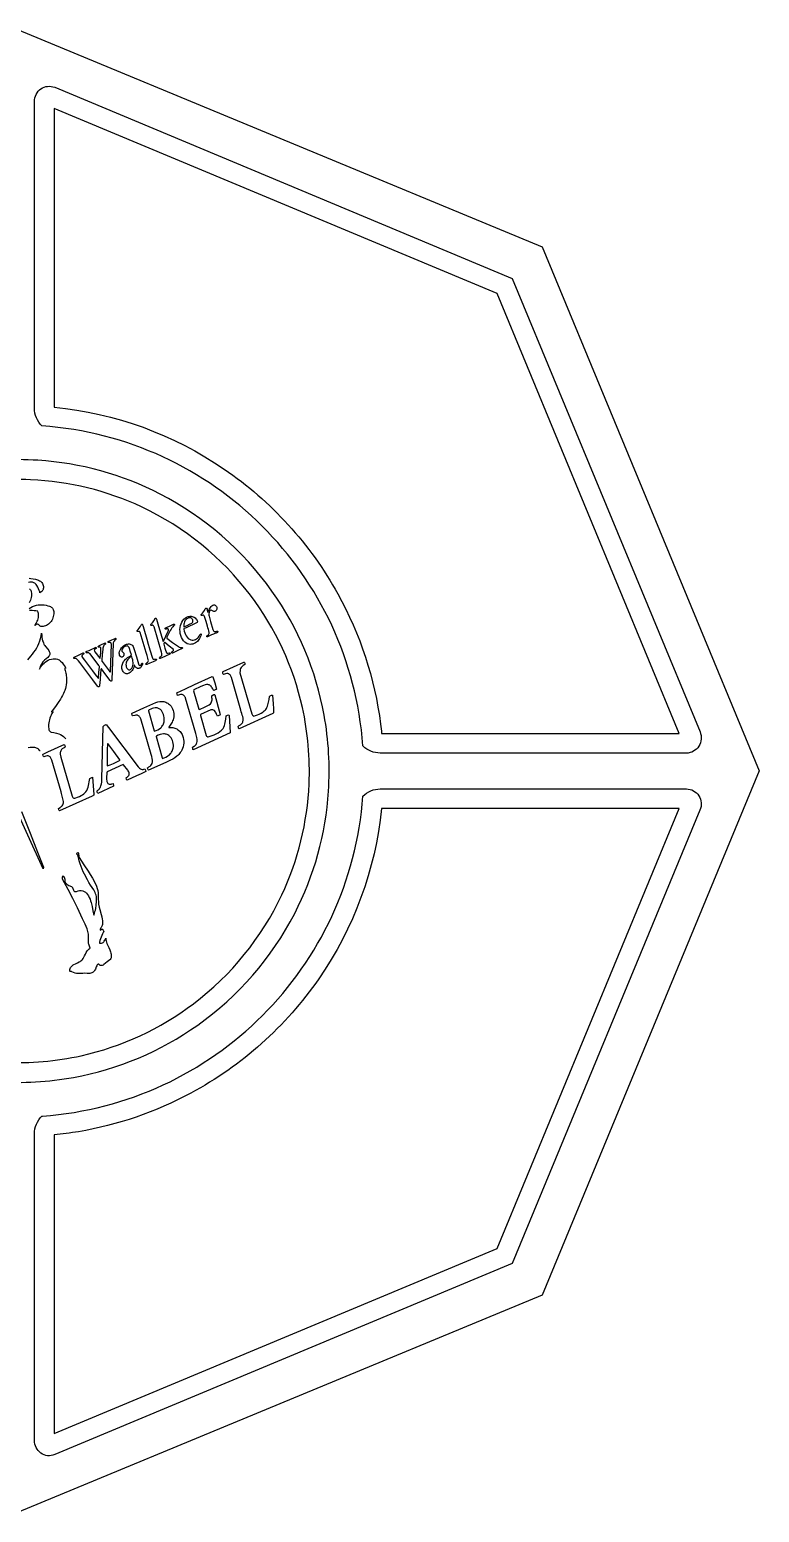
# Model space of a CAD drawing. Extents: x 0 to 300, y 0 to 300.
# Drawn here: x 152.4 to 300, y 0.3 to 300.3 of the extents above; entities that cross this region are included whole.
import ezdxf

# ---------------------------------------------------------------- set-up
doc = ezdxf.new("R2010")
doc.units = 0
doc.layers.add('Nível Padrão', color=18, linetype='CONTINUOUS')

msp = doc.modelspace()

# ---------------------------------------------------------------- linework, layer by layer
at = {"layer": 'Nível Padrão'}
for points in [[(43.93, 44.23), (43.17, 46.09), (0, 150.3), (43.93, 256.37), (150, 300.3), (256.07, 256.37), (300, 150.3), (256.07, 44.23), (150, 0.3), (43.93, 44.23)], [(188.21, 183.22), (188.3, 183.05), (188.36, 182.86), (188.42, 182.66), (188.49, 182.47), (188.51, 182.47), (188.52, 182.48), (188.55, 182.52), (188.74, 182.99), (188.85, 183.21), (188.98, 183.41), (189.12, 183.59), (189.29, 183.73), (189.47, 183.84), (189.67, 183.91), (189.82, 183.89), (189.97, 183.83), (190.11, 183.73), (190.2, 183.59), (190.26, 183.42), (190.29, 183.24), (190.28, 183.06), (190.23, 182.89), (190.15, 182.77), (190.05, 182.67), (189.93, 182.62), (189.81, 182.6), (189.68, 182.6), (189.55, 182.65), (189.28, 182.79), (189.16, 182.83), (189.03, 182.83), (188.98, 182.81), (188.92, 182.77), (188.87, 182.7), (188.82, 182.61), (188.73, 182.37), (188.69, 182.12), (188.7, 181.86), (188.74, 181.6), (188.8, 181.34), (188.87, 181.08), (189.02, 180.57), (189.49, 178.94), (189.54, 178.8), (189.61, 178.67), (189.69, 178.57), (189.75, 178.54), (189.81, 178.52), (189.88, 178.5), (189.96, 178.51), (190.12, 178.54), (190.28, 178.58), (190.43, 178.58), (190.48, 178.52), (190.49, 178.44), (190.45, 178.37), (190.4, 178.32), (190.28, 178.26), (190.15, 178.22), (190.02, 178.17), (189.61, 178), (189.21, 177.82), (188.43, 177.44), (188.35, 177.42), (188.31, 177.44), (188.28, 177.47), (188.26, 177.53), (188.26, 177.6), (188.35, 177.71), (188.46, 177.79), (188.57, 177.88), (188.66, 177.98), (188.72, 178.14), (188.73, 178.22), (188.73, 178.3), (188.66, 178.63), (188.57, 178.96), (188.47, 179.28), (188.38, 179.61), (188.1, 180.58), (187.81, 181.55), (187.73, 181.7), (187.67, 181.75), (187.61, 181.8), (187.55, 181.82), (187.48, 181.82), (187.35, 181.78), (187.22, 181.76), (187.16, 181.77), (187.11, 181.81), (187.1, 181.86), (187.1, 181.91), (187.13, 181.99), (187.37, 182.23), (187.59, 182.49), (187.79, 182.78), (187.96, 183.11), (188, 183.18), (188.07, 183.25), (188.1, 183.27), (188.14, 183.27), (188.18, 183.26), (188.21, 183.22)], [(177.96, 181.23), (178, 181.18), (178.04, 181.12), (178.09, 180.99), (178.35, 180.1), (178.36, 180.09), (178.87, 178.27), (179.13, 177.37), (179.4, 176.5), (179.42, 176.49), (179.44, 176.51), (179.48, 176.55), (180.44, 178.6), (180.5, 178.81), (180.51, 178.91), (180.48, 179.02), (180.41, 179.07), (180.33, 179.09), (180.26, 179.09), (180.18, 179.07), (180.03, 179.03), (179.96, 179.03), (179.89, 179.03), (179.85, 179.09), (179.83, 179.12), (179.84, 179.17), (179.88, 179.25), (179.94, 179.3), (180.1, 179.36), (180.82, 179.68), (181.54, 180.03), (181.62, 180.03), (181.66, 180.02), (181.69, 179.98), (181.71, 179.91), (181.7, 179.84), (181.62, 179.75), (181.54, 179.66), (181.37, 179.49), (181.19, 179.27), (181.03, 179.03), (180.87, 178.76), (180.73, 178.49), (180.46, 177.92), (180.18, 177.36), (180.17, 177.28), (180.19, 177.2), (181.35, 176.33), (182.52, 175.47), (182.69, 175.37), (182.86, 175.31), (183.04, 175.29), (183.21, 175.32), (183.27, 175.28), (183.31, 175.22), (183.31, 175.13), (183.27, 175.07), (183.13, 174.99), (182.98, 174.93), (182.68, 174.81), (181.99, 174.49), (181.32, 174.17), (181.28, 174.16), (181.25, 174.17), (181.19, 174.22), (181.17, 174.29), (181.18, 174.37), (181.22, 174.42), (181.27, 174.47), (181.38, 174.54), (181.48, 174.61), (181.52, 174.67), (181.55, 174.73), (181.54, 174.81), (181.5, 174.87), (180.63, 175.59), (179.74, 176.29), (179.71, 176.29), (179.67, 176.27), (179.62, 176.2), (179.55, 176.02), (179.55, 175.96), (179.77, 175.16), (179.88, 174.77), (180.01, 174.38), (180.09, 174.24), (180.14, 174.18), (180.22, 174.15), (180.35, 174.14), (180.47, 174.15), (180.73, 174.21), (180.79, 174.18), (180.82, 174.13), (180.83, 174.09), (180.83, 174.04), (180.8, 173.96), (180.54, 173.83), (180.29, 173.72), (180.03, 173.62), (179.77, 173.5), (179.31, 173.29), (178.85, 173.05), (178.77, 173.05), (178.73, 173.07), (178.7, 173.1), (178.69, 173.2), (178.73, 173.3), (178.85, 173.4), (178.98, 173.5), (179.09, 173.62), (179.13, 173.7), (179.16, 173.8), (179.15, 174.06), (179.09, 174.32), (178.36, 176.89), (177.61, 179.45), (177.57, 179.57), (177.51, 179.67), (177.44, 179.76), (177.34, 179.8), (177.23, 179.79), (177.13, 179.76), (177.03, 179.74), (176.98, 179.75), (176.93, 179.78), (176.91, 179.84), (176.91, 179.91), (176.99, 180.03), (177.08, 180.12), (177.17, 180.2), (177.26, 180.31), (177.42, 180.49), (177.56, 180.7), (177.81, 181.17), (177.84, 181.21), (177.87, 181.23), (177.92, 181.24), (177.96, 181.23)], [(186.07, 181.12), (186.17, 181), (186.26, 180.86), (186.33, 180.71), (186.39, 180.55), (186.38, 180.45), (186.33, 180.36), (186.2, 180.26), (184.07, 179.3), (183.67, 179.1), (183.64, 179.04), (183.63, 178.98), (183.71, 178.61), (183.82, 178.26), (183.95, 177.93), (184.11, 177.63), (184.3, 177.36), (184.52, 177.13), (184.77, 176.95), (184.91, 176.88), (185.06, 176.82), (185.28, 176.77), (185.51, 176.77), (185.75, 176.81), (185.97, 176.89), (186.19, 177.02), (186.39, 177.17), (186.57, 177.36), (186.72, 177.57), (186.79, 177.7), (186.85, 177.84), (186.93, 177.96), (186.98, 178.01), (187.04, 178.04), (187.1, 177.98), (187.12, 177.89), (187.04, 177.62), (186.93, 177.37), (186.81, 177.13), (186.67, 176.91), (186.52, 176.71), (186.36, 176.53), (186.18, 176.37), (185.99, 176.23), (185.72, 176.08), (185.44, 175.99), (185.15, 175.93), (184.87, 175.92), (184.59, 175.97), (184.31, 176.06), (184.04, 176.2), (183.79, 176.4), (183.55, 176.66), (183.33, 176.97), (183.15, 177.32), (183.01, 177.7), (182.9, 178.1), (182.84, 178.51), (182.83, 178.92), (182.86, 179.32), (182.94, 179.72), (183.06, 180.09), (183.22, 180.43), (183.41, 180.73), (183.63, 181), (183.89, 181.22), (184.17, 181.4), (184.48, 181.53), (184.68, 181.59), (184.89, 181.61), (185.1, 181.61), (185.31, 181.58), (185.52, 181.52), (185.71, 181.42), (185.9, 181.29), (186.07, 181.12)], [(184.21, 181.1), (184.06, 180.98), (183.94, 180.83), (183.83, 180.65), (183.74, 180.45), (183.67, 180.24), (183.62, 180.03), (183.59, 179.81), (183.58, 179.59), (183.59, 179.52), (183.61, 179.49), (183.64, 179.48), (184.27, 179.76), (184.91, 180.06), (185.22, 180.24), (185.3, 180.3), (185.36, 180.37), (185.41, 180.45), (185.45, 180.55), (185.44, 180.72), (185.4, 180.88), (185.33, 181.02), (185.25, 181.13), (185.13, 181.22), (185, 181.28), (184.87, 181.31), (184.73, 181.31), (184.6, 181.28), (184.46, 181.24), (184.33, 181.18), (184.21, 181.1)], [(163.13, 174.12), (163.25, 174.18), (163.32, 174.19), (163.35, 174.17), (163.37, 174.14), (163.39, 174.09), (163.39, 174.04), (163.35, 173.96), (163.24, 173.87), (163.12, 173.78), (163.06, 173.72), (163.02, 173.66), (163, 173.58), (163, 173.49), (163.12, 173.28), (163.25, 173.09), (163.53, 172.72), (165.13, 170.59), (165.69, 169.82), (166.27, 169.08), (166.3, 169.07), (166.33, 169.1), (166.44, 170.25), (166.54, 171.4), (166.53, 171.47), (166.51, 171.52), (166.44, 171.62), (164.67, 173.98), (164.55, 174.1), (164.41, 174.19), (164.26, 174.24), (164.11, 174.24), (163.98, 174.22), (163.92, 174.24), (163.86, 174.29), (163.85, 174.33), (163.85, 174.37), (163.88, 174.45), (164.02, 174.54), (164.45, 174.71), (164.89, 174.9), (165.74, 175.31), (165.78, 175.33), (165.82, 175.32), (165.89, 175.27), (165.9, 175.23), (165.9, 175.19), (165.86, 175.11), (165.75, 175.01), (165.62, 174.92), (165.56, 174.86), (165.52, 174.8), (165.51, 174.72), (165.52, 174.62), (165.62, 174.43), (166.63, 173.11), (166.66, 173.09), (166.68, 173.09), (166.69, 173.11), (166.72, 173.22), (166.8, 174.18), (166.84, 174.65), (166.86, 175.12), (166.84, 175.23), (166.78, 175.3), (166.72, 175.33), (166.66, 175.34), (166.54, 175.34), (166.42, 175.34), (166.36, 175.36), (166.31, 175.4), (166.28, 175.45), (166.29, 175.52), (166.35, 175.59), (166.42, 175.63), (166.58, 175.69), (167.12, 175.93), (167.64, 176.19), (167.71, 176.2), (167.78, 176.17), (167.8, 176.11), (167.81, 176.05), (167.74, 175.94), (167.66, 175.87), (167.57, 175.8), (167.48, 175.73), (167.41, 175.66), (167.36, 175.57), (167.28, 175.37), (167.24, 175.15), (167.22, 174.93), (167.12, 173.83), (167.03, 172.72), (167.03, 172.59), (167.05, 172.52), (167.09, 172.47), (168.53, 170.54), (168.61, 170.43), (168.71, 170.33), (168.74, 170.35), (168.75, 170.38), (168.76, 170.45), (168.95, 175.92), (168.93, 176.09), (168.91, 176.17), (168.87, 176.23), (168.8, 176.28), (168.74, 176.29), (168.59, 176.28), (168.45, 176.27), (168.38, 176.28), (168.32, 176.32), (168.3, 176.4), (168.32, 176.48), (168.42, 176.55), (169.08, 176.82), (169.4, 176.98), (169.71, 177.14), (169.8, 177.16), (169.84, 177.14), (169.88, 177.11), (169.89, 177.07), (169.89, 177.02), (169.87, 176.94), (169.68, 176.78), (169.5, 176.59), (169.43, 176.48), (169.38, 176.36), (169.34, 176.23), (169.33, 176.08), (169.18, 172.4), (169.05, 168.72), (169.02, 168.59), (168.99, 168.54), (168.95, 168.5), (168.88, 168.48), (168.82, 168.5), (168.73, 168.58), (167.84, 169.76), (166.94, 170.94), (166.91, 170.95), (166.88, 170.94), (166.86, 170.85), (166.6, 168.08), (166.57, 167.71), (166.54, 167.53), (166.48, 167.36), (166.39, 167.33), (166.31, 167.33), (166.18, 167.44), (165.19, 168.77), (163.19, 171.45), (162.6, 172.22), (162.31, 172.6), (161.99, 172.96), (161.93, 173.01), (161.86, 173.05), (161.72, 173.07), (161.58, 173.07), (161.44, 173.06), (161.37, 173.09), (161.35, 173.12), (161.33, 173.17), (161.35, 173.24), (161.39, 173.31), (161.45, 173.36), (162.29, 173.71), (162.72, 173.91), (163.13, 174.12)], [(175.23, 179.95), (175.28, 179.87), (175.32, 179.77), (175.39, 179.56), (176.27, 176.47), (176.28, 176.46), (176.76, 174.79), (177.27, 173.11), (177.31, 173.02), (177.38, 172.96), (177.45, 172.92), (177.53, 172.9), (177.6, 172.89), (177.66, 172.9), (177.8, 172.94), (177.87, 172.96), (177.94, 172.96), (178, 172.94), (178.06, 172.89), (178.07, 172.84), (178.07, 172.79), (178.04, 172.72), (177.88, 172.62), (177.71, 172.54), (177.38, 172.42), (177.06, 172.28), (176.75, 172.13), (176.13, 171.83), (176.04, 171.82), (176, 171.83), (175.97, 171.86), (175.95, 171.93), (175.96, 172), (176.08, 172.12), (176.22, 172.23), (176.34, 172.35), (176.4, 172.43), (176.43, 172.53), (176.44, 172.68), (176.42, 172.82), (176.34, 173.11), (176.25, 173.39), (176.17, 173.67), (175.99, 174.3), (174.8, 178.31), (174.71, 178.47), (174.65, 178.53), (174.57, 178.55), (174.52, 178.56), (174.47, 178.55), (174.36, 178.52), (174.25, 178.5), (174.2, 178.52), (174.16, 178.56), (174.15, 178.6), (174.15, 178.65), (174.2, 178.74), (174.4, 178.95), (174.6, 179.18), (174.77, 179.44), (174.93, 179.73), (174.98, 179.84), (175.05, 179.94), (175.09, 179.98), (175.13, 180), (175.18, 179.99), (175.23, 179.95)], [(173.25, 175.67), (173.36, 175.5), (173.45, 175.3), (173.6, 174.87), (174.02, 173.43), (174.45, 172), (174.54, 171.77), (174.61, 171.68), (174.71, 171.63), (174.78, 171.64), (174.84, 171.67), (174.9, 171.73), (174.95, 171.79), (175.03, 171.96), (175.09, 172.13), (175.14, 172.15), (175.19, 172.15), (175.24, 172.1), (175.26, 172.03), (175.24, 171.88), (175.2, 171.74), (175.15, 171.61), (175.08, 171.49), (175.01, 171.37), (174.92, 171.27), (174.82, 171.19), (174.72, 171.13), (174.61, 171.09), (174.49, 171.06), (174.38, 171.05), (174.27, 171.06), (174.15, 171.09), (174.05, 171.14), (173.95, 171.21), (173.86, 171.31), (173.79, 171.41), (173.73, 171.52), (173.67, 171.63), (173.6, 171.71), (173.56, 171.66), (173.49, 171.36), (173.4, 171.09), (173.28, 170.84), (173.14, 170.62), (172.98, 170.42), (172.79, 170.25), (172.59, 170.11), (172.36, 170.01), (172.22, 169.98), (172.08, 169.97), (171.93, 169.99), (171.79, 170.03), (171.66, 170.1), (171.53, 170.18), (171.42, 170.29), (171.32, 170.41), (171.21, 170.61), (171.14, 170.82), (171.1, 171.04), (171.08, 171.26), (171.1, 171.49), (171.13, 171.71), (171.2, 171.94), (171.29, 172.15), (171.44, 172.43), (171.62, 172.68), (171.81, 172.9), (172.01, 173.09), (172.23, 173.26), (172.46, 173.42), (172.95, 173.7), (172.98, 173.74), (173, 173.79), (172.78, 174.54), (172.67, 174.91), (172.54, 175.26), (172.47, 175.38), (172.37, 175.48), (172.26, 175.56), (172.15, 175.6), (171.98, 175.59), (171.82, 175.55), (171.66, 175.49), (171.52, 175.39), (171.38, 175.27), (171.27, 175.13), (171.17, 174.97), (171.09, 174.78), (171.08, 174.67), (171.1, 174.55), (171.35, 174.28), (171.45, 174.12), (171.48, 174.03), (171.5, 173.92), (171.5, 173.8), (171.47, 173.68), (171.43, 173.57), (171.36, 173.48), (171.24, 173.39), (171.11, 173.35), (170.98, 173.36), (170.85, 173.41), (170.78, 173.47), (170.72, 173.54), (170.62, 173.72), (170.57, 173.93), (170.56, 174.14), (170.61, 174.46), (170.71, 174.74), (170.84, 175), (171, 175.23), (171.19, 175.43), (171.4, 175.61), (171.62, 175.75), (171.85, 175.87), (172.03, 175.93), (172.21, 175.97), (172.39, 176), (172.57, 176), (172.75, 175.97), (172.92, 175.91), (173.09, 175.81), (173.25, 175.67)], [(173.05, 173.44), (172.91, 173.39), (172.79, 173.31), (172.54, 173.15), (172.41, 173.02), (172.28, 172.87), (172.16, 172.69), (172.06, 172.51), (171.98, 172.3), (171.93, 172.09), (171.91, 171.87), (171.92, 171.66), (171.94, 171.51), (171.98, 171.36), (172.03, 171.23), (172.1, 171.11), (172.18, 171.01), (172.27, 170.92), (172.37, 170.84), (172.49, 170.79), (172.66, 170.79), (172.82, 170.85), (172.97, 170.95), (173.1, 171.09), (173.23, 171.36), (173.31, 171.63), (173.35, 171.92), (173.35, 172.22), (173.33, 172.51), (173.27, 172.81), (173.19, 173.11), (173.1, 173.4), (173.05, 173.44)], [(195.78, 172.32), (195.83, 172.3), (195.87, 172.25), (195.92, 172.11), (195.97, 171.84), (195.64, 171.63), (195.48, 171.51), (195.34, 171.38), (195.21, 171.23), (195.1, 171.06), (195.02, 170.86), (194.98, 170.62), (194.97, 170.15), (197.34, 161.84), (197.41, 161.71), (197.5, 161.58), (197.61, 161.48), (197.68, 161.44), (197.75, 161.42), (198.12, 161.53), (198.49, 161.66), (198.86, 161.82), (199.22, 162), (199.57, 162.22), (199.89, 162.47), (200.04, 162.62), (200.17, 162.77), (200.3, 162.94), (200.41, 163.13), (200.52, 163.39), (200.61, 163.66), (200.68, 163.94), (200.75, 164.23), (200.84, 164.8), (200.91, 165.38), (201.05, 165.49), (201.2, 165.58), (201.36, 165.64), (201.52, 165.66), (201.66, 163.86), (201.72, 162.97), (201.77, 162.08), (201.61, 161.94), (194.77, 158.83), (194.7, 158.94), (194.64, 159.08), (194.62, 159.21), (194.6, 159.33), (194.83, 159.5), (195.06, 159.65), (195.27, 159.82), (195.37, 159.92), (195.46, 160.04), (195.52, 160.19), (195.57, 160.35), (195.6, 160.51), (195.61, 160.66), (195.59, 160.98), (195.52, 161.31), (195.43, 161.63), (195.32, 161.96), (195.23, 162.29), (195.15, 162.61), (193.23, 169.22), (193.18, 169.37), (193.12, 169.51), (193.04, 169.63), (192.95, 169.75), (192.85, 169.85), (192.74, 169.93), (192.62, 169.99), (192.48, 170.03), (192.28, 170.02), (192.06, 169.97), (191.63, 169.82), (191.56, 169.91), (191.52, 170.03), (191.47, 170.29), (191.48, 170.34), (191.52, 170.38), (191.59, 170.45), (195.78, 172.32)], [(189.45, 169.34), (189.65, 168.74), (189.85, 168.12), (190.24, 166.88), (190.12, 166.78), (189.98, 166.7), (189.69, 166.59), (189.57, 166.75), (189.47, 166.93), (189.36, 167.11), (189.23, 167.29), (189.12, 167.44), (189.01, 167.56), (188.88, 167.65), (188.75, 167.72), (188.62, 167.76), (188.48, 167.79), (188.34, 167.79), (188.2, 167.78), (187.91, 167.72), (187.62, 167.62), (187.06, 167.38), (185.62, 166.7), (185.56, 166.52), (186.63, 162.78), (186.75, 162.76), (187.92, 163.27), (188.2, 163.4), (188.48, 163.55), (188.76, 163.72), (189.03, 163.91), (189.14, 164.08), (189.23, 164.28), (189.28, 164.48), (189.31, 164.68), (189.31, 164.9), (189.3, 165.11), (189.25, 165.52), (189.53, 165.69), (189.67, 165.75), (189.81, 165.78), (189.89, 165.68), (190.99, 161.73), (190.87, 161.62), (190.72, 161.54), (190.55, 161.47), (190.39, 161.42), (190.22, 161.82), (190.13, 162.02), (190.04, 162.2), (189.92, 162.37), (189.79, 162.52), (189.64, 162.63), (189.46, 162.7), (189.09, 162.67), (186.99, 161.72), (186.98, 161.53), (188.14, 157.51), (188.21, 157.38), (188.31, 157.28), (188.42, 157.21), (188.54, 157.19), (189.36, 157.49), (189.77, 157.65), (190.17, 157.84), (190.55, 158.05), (190.91, 158.3), (191.25, 158.58), (191.4, 158.74), (191.54, 158.91), (191.69, 159.19), (191.82, 159.49), (191.91, 159.8), (191.98, 160.13), (192.09, 160.79), (192.17, 161.44), (192.44, 161.59), (192.72, 161.69), (192.78, 161.5), (192.98, 158.09), (192.95, 158), (185.53, 154.59), (185.49, 154.63), (185.45, 154.68), (185.4, 154.82), (185.35, 155.12), (185.67, 155.31), (185.82, 155.42), (185.96, 155.54), (186.09, 155.68), (186.19, 155.84), (186.27, 156.03), (186.32, 156.25), (186.32, 156.46), (186.31, 156.66), (186.24, 157.07), (186.02, 157.89), (183.98, 165.04), (183.92, 165.19), (183.84, 165.33), (183.75, 165.46), (183.64, 165.57), (183.52, 165.67), (183.4, 165.74), (183.27, 165.79), (183.13, 165.81), (182.94, 165.78), (182.75, 165.73), (182.56, 165.66), (182.36, 165.6), (182.27, 165.85), (182.21, 166.12), (183.97, 166.95), (185.77, 167.78), (189.34, 169.4), (189.45, 169.34)], [(181.04, 163.41), (181.19, 163.15), (181.33, 162.86), (181.44, 162.56), (181.52, 162.24), (181.57, 161.91), (181.59, 161.58), (181.57, 161.25), (181.52, 160.93), (181.44, 160.67), (181.34, 160.42), (181.24, 160.18), (181.12, 159.96), (180.86, 159.55), (180.56, 159.19), (180.58, 159.12), (180.97, 159.13), (181.38, 159.08), (181.58, 159.03), (181.78, 158.98), (181.98, 158.9), (182.17, 158.81), (182.36, 158.7), (182.54, 158.58), (182.7, 158.44), (182.86, 158.28), (183, 158.1), (183.13, 157.91), (183.25, 157.69), (183.34, 157.46), (183.47, 157.08), (183.55, 156.7), (183.59, 156.32), (183.58, 155.95), (183.54, 155.58), (183.46, 155.21), (183.34, 154.85), (183.18, 154.5), (183.05, 154.25), (182.9, 154.03), (182.74, 153.82), (182.57, 153.62), (182.39, 153.44), (182.2, 153.28), (181.79, 152.98), (181.36, 152.72), (180.91, 152.48), (180, 152.04), (176.47, 150.47), (176.42, 150.51), (176.38, 150.56), (176.33, 150.68), (176.28, 150.93), (176.39, 151.03), (176.51, 151.11), (176.78, 151.26), (176.94, 151.41), (177.09, 151.6), (177.2, 151.83), (177.24, 151.95), (177.26, 152.09), (177.27, 152.28), (177.26, 152.47), (177.2, 152.86), (177.11, 153.24), (176.99, 153.63), (174.9, 160.84), (174.84, 160.99), (174.77, 161.13), (174.68, 161.26), (174.58, 161.38), (174.47, 161.48), (174.34, 161.55), (174.22, 161.6), (174.08, 161.62), (173.89, 161.6), (173.7, 161.55), (173.33, 161.43), (173.28, 161.45), (173.24, 161.49), (173.18, 161.62), (173.11, 161.9), (173.14, 161.99), (175.54, 163.09), (176.75, 163.65), (177.98, 164.19), (178.38, 164.32), (178.79, 164.38), (178.99, 164.39), (179.19, 164.39), (179.4, 164.37), (179.6, 164.33), (179.79, 164.28), (179.99, 164.21), (180.17, 164.12), (180.36, 164.01), (180.54, 163.89), (180.71, 163.75), (180.88, 163.59), (181.04, 163.41)], [(176.61, 162.67), (176.52, 162.59), (176.48, 162.54), (176.47, 162.46), (177.62, 158.46), (177.7, 158.36), (178.03, 158.48), (178.35, 158.63), (178.66, 158.82), (178.94, 159.05), (179.07, 159.18), (179.19, 159.32), (179.3, 159.48), (179.4, 159.65), (179.48, 159.83), (179.55, 160.03), (179.61, 160.24), (179.65, 160.47), (179.66, 160.78), (179.64, 161.1), (179.58, 161.42), (179.5, 161.73), (179.38, 162.03), (179.24, 162.3), (179.08, 162.54), (178.89, 162.73), (178.76, 162.83), (178.63, 162.91), (178.49, 162.97), (178.35, 163.02), (178.21, 163.05), (178.07, 163.07), (177.79, 163.06), (177.49, 163.01), (177.2, 162.92), (176.91, 162.8), (176.61, 162.67)], [(168.35, 159.12), (174.36, 151.13), (174.5, 150.98), (174.66, 150.85), (174.82, 150.74), (175, 150.67), (175.18, 150.63), (175.37, 150.62), (175.55, 150.65), (175.74, 150.71), (175.8, 150.6), (175.85, 150.47), (175.91, 150.21), (174.97, 149.75), (174.02, 149.31), (172.12, 148.46), (172.05, 148.55), (172, 148.67), (171.93, 148.91), (172.02, 149), (172.12, 149.07), (172.34, 149.23), (172.43, 149.32), (172.51, 149.42), (172.57, 149.55), (172.59, 149.71), (172.59, 149.83), (172.56, 149.95), (172.48, 150.14), (172.37, 150.32), (172.26, 150.47), (171.43, 151.57), (171.33, 151.6), (168.09, 150.12), (168.01, 149.9), (168.02, 149.6), (168, 149.27), (167.98, 148.94), (167.98, 148.6), (168.01, 148.29), (168.04, 148.15), (168.09, 148.02), (168.17, 147.9), (168.26, 147.8), (168.37, 147.71), (168.51, 147.64), (168.61, 147.63), (168.7, 147.63), (168.89, 147.66), (169.08, 147.71), (169.29, 147.74), (169.34, 147.65), (169.38, 147.53), (169.42, 147.26), (169.38, 147.2), (166.22, 145.77), (166.11, 146.05), (166.08, 146.19), (166.09, 146.32), (166.22, 146.4), (166.35, 146.49), (166.46, 146.6), (166.56, 146.72), (166.65, 146.86), (166.73, 147), (166.86, 147.32), (166.95, 147.67), (167.01, 148.02), (167.05, 148.38), (167.06, 148.71), (167.33, 159.31), (167.36, 159.39), (167.42, 159.45), (167.5, 159.51), (167.58, 159.55), (167.77, 159.61), (167.93, 159.69), (168.35, 159.12)], [(178.07, 157.37), (178.02, 157.32), (177.99, 157.26), (179.22, 152.95), (179.27, 152.86), (179.63, 152.98), (179.98, 153.12), (180.32, 153.31), (180.63, 153.54), (180.77, 153.67), (180.91, 153.81), (181.03, 153.96), (181.14, 154.13), (181.24, 154.31), (181.33, 154.51), (181.4, 154.72), (181.46, 154.94), (181.49, 155.24), (181.5, 155.55), (181.46, 155.87), (181.4, 156.18), (181.3, 156.49), (181.18, 156.77), (181.03, 157.02), (180.86, 157.23), (180.71, 157.38), (180.55, 157.51), (180.39, 157.61), (180.22, 157.69), (180.05, 157.74), (179.88, 157.78), (179.7, 157.8), (179.53, 157.8), (179.16, 157.76), (178.8, 157.67), (178.43, 157.54), (178.07, 157.37)], [(159.43, 155.68), (159.51, 155.58), (159.56, 155.44), (159.61, 155.15), (159.57, 155.1), (159.51, 155.06), (159.38, 154.99), (159.24, 154.93), (159.13, 154.85), (159.01, 154.76), (158.9, 154.65), (158.81, 154.51), (158.73, 154.37), (158.66, 154.21), (158.62, 154.04), (158.6, 153.86), (158.6, 153.68), (158.73, 153.12), (161, 145.2), (161.07, 145.07), (161.16, 144.94), (161.26, 144.85), (161.37, 144.79), (161.57, 144.83), (161.77, 144.87), (162.13, 145), (162.49, 145.17), (162.87, 145.36), (163.14, 145.5), (163.39, 145.68), (163.62, 145.88), (163.82, 146.11), (164, 146.38), (164.15, 146.68), (164.27, 147.01), (164.35, 147.38), (164.43, 147.73), (164.48, 148.09), (164.53, 148.44), (164.61, 148.79), (164.86, 148.93), (165.14, 149.03), (165.23, 148.17), (165.3, 147.29), (165.36, 146.4), (165.43, 145.52), (165.41, 145.44), (165.38, 145.39), (165.29, 145.31), (165.18, 145.26), (165.06, 145.2), (158.44, 142.23), (158.37, 142.32), (158.32, 142.44), (158.28, 142.7), (158.58, 142.91), (158.73, 143.02), (158.87, 143.14), (159.01, 143.28), (159.12, 143.44), (159.21, 143.63), (159.26, 143.87), (159.26, 144.15), (159.23, 144.42), (159.17, 144.69), (159.1, 144.96), (158.93, 145.51), (158.84, 145.78), (158.78, 146.07), (156.91, 152.48), (156.79, 152.77), (156.72, 152.91), (156.64, 153.03), (156.55, 153.15), (156.44, 153.24), (156.31, 153.31), (156.17, 153.37), (156.06, 153.38), (155.95, 153.37), (155.73, 153.33), (155.51, 153.24), (155.29, 153.14), (155.22, 153.24), (155.18, 153.37), (155.12, 153.64), (155.15, 153.73), (156.24, 154.22), (157.3, 154.71), (158.36, 155.2), (159.43, 155.68)], [(168.18, 155.72), (168.13, 154.64), (168.1, 153.55), (168.08, 152.45), (168.08, 151.35), (168.73, 151.58), (169.37, 151.85), (170.59, 152.41), (170.62, 152.44), (170.66, 152.48), (170.67, 152.53), (170.65, 152.59), (169.47, 154.22), (168.26, 155.84), (168.22, 155.84), (168.2, 155.81), (168.18, 155.72)], [(219.82, 155.37), (219.82, 155.37), (219.82, 155.37)], [(162.45, 132.8), (162.91, 132.03), (163.36, 131.32), (164.26, 130), (164.69, 129.33), (165.12, 128.63), (165.53, 127.86), (165.93, 126.99), (166.09, 126.54), (166.2, 126.1), (166.26, 125.66), (166.28, 125.23), (166.31, 124.34), (166.33, 123.86), (166.37, 123.35), (166.47, 122.77), (166.6, 122.25), (166.88, 121.28), (167.01, 120.81), (167.11, 120.32), (167.14, 120.06), (167.16, 119.79), (167.16, 119.51), (167.14, 119.21), (167.12, 119.04), (167.06, 118.9), (166.91, 118.66), (166.84, 118.54), (166.77, 118.41), (166.72, 118.27), (166.69, 118.1), (166.87, 118.24), (166.97, 118.28), (167.08, 118.29), (167.15, 118.27), (167.21, 118.23), (167.25, 118.18), (167.3, 118.12), (167.36, 117.96), (167.4, 117.78), (167.3, 117.62), (167.17, 117.36), (166.87, 116.69), (166.74, 116.33), (166.63, 115.98), (166.57, 115.69), (166.57, 115.56), (166.58, 115.46), (166.64, 115.44), (166.68, 115.44), (166.8, 115.44), (166.98, 115.45), (167.14, 115.5), (167.28, 115.6), (167.41, 115.73), (167.52, 115.89), (167.63, 116.07), (167.85, 116.46), (167.86, 116.17), (167.89, 115.91), (167.95, 115.66), (168.03, 115.42), (168.21, 114.98), (168.43, 114.56), (168.63, 114.14), (168.72, 113.93), (168.8, 113.71), (168.87, 113.47), (168.91, 113.22), (168.93, 112.96), (168.92, 112.68), (168.89, 112.49), (168.83, 112.33), (168.74, 112.19), (168.64, 112.08), (168.39, 111.88), (168.11, 111.68), (167.77, 111.4), (167.45, 111.14), (167.29, 111.04), (167.11, 110.96), (166.93, 110.92), (166.72, 110.93), (166.67, 110.95), (166.64, 110.98), (166.57, 111.06), (166.51, 111.15), (166.47, 111.18), (166.42, 111.2), (166.32, 111.2), (166.24, 111.18), (166.17, 111.13), (166.1, 111.07), (166, 110.9), (165.91, 110.69), (165.74, 110.22), (165.63, 110), (165.56, 109.9), (165.49, 109.82), (165.26, 109.62), (165.03, 109.49), (164.8, 109.4), (164.57, 109.36), (164.32, 109.34), (164.07, 109.35), (163.53, 109.37), (163.17, 109.36), (162.84, 109.35), (162.52, 109.33), (162.22, 109.32), (161.92, 109.34), (161.61, 109.4), (161.3, 109.51), (160.98, 109.69), (160.92, 109.71), (160.85, 109.73), (160.7, 109.75), (160.63, 109.76), (160.58, 109.79), (160.55, 109.84), (160.54, 109.91), (160.57, 110.15), (160.63, 110.36), (160.71, 110.54), (160.81, 110.69), (160.93, 110.83), (161.07, 110.95), (161.22, 111.05), (161.38, 111.14), (161.72, 111.31), (162.09, 111.47), (162.46, 111.66), (162.64, 111.76), (162.81, 111.89), (162.97, 112.02), (163.11, 112.17), (163.23, 112.34), (163.34, 112.51), (163.53, 112.87), (163.7, 113.23), (163.88, 113.59), (164.08, 113.92), (164.2, 114.07), (164.33, 114.21), (164.49, 114.33), (164.66, 114.43), (164.51, 114.85), (164.4, 115.24), (164.36, 115.43), (164.33, 115.64), (164.32, 115.86), (164.33, 116.09), (164.35, 116.42), (164.35, 116.72), (164.33, 117.02), (164.3, 117.3), (164.2, 117.83), (164.04, 118.34), (163.85, 118.83), (163.63, 119.33), (163.12, 120.41), (162.09, 122.58), (161.16, 124.48), (160.2, 126.35), (159.07, 128.44), (159.05, 128.55), (159.05, 128.67), (159.07, 128.83), (159.11, 129.02), (159.13, 129.12), (159.27, 128.95), (159.4, 128.78), (159.46, 128.68), (159.49, 128.58), (159.52, 128.47), (159.52, 128.35), (159.52, 128.19), (159.53, 128.04), (159.56, 127.91), (159.61, 127.79), (159.67, 127.68), (159.74, 127.58), (159.92, 127.42), (160.13, 127.28), (160.37, 127.16), (160.88, 126.93), (160.95, 126.89), (161, 126.84), (161.09, 126.71), (161.16, 126.55), (161.22, 126.38), (161.28, 126.22), (161.35, 126.08), (161.45, 125.97), (161.51, 125.94), (161.58, 125.92), (161.75, 125.92), (161.91, 125.93), (162.21, 126.02), (162.5, 126.1), (162.66, 126.12), (162.83, 126.11), (163.16, 126.04), (163.45, 125.92), (163.71, 125.76), (163.94, 125.56), (164.15, 125.31), (164.33, 125.04), (164.49, 124.73), (164.64, 124.39), (164.76, 124.03), (164.88, 123.66), (165.07, 122.85), (165.23, 122.01), (165.38, 121.16), (165.52, 121.51), (165.64, 121.84), (165.73, 122.17), (165.8, 122.49), (165.89, 123.16), (165.96, 123.92), (165.97, 124.27), (165.96, 124.59), (165.92, 124.9), (165.85, 125.19), (165.77, 125.46), (165.66, 125.72), (165.54, 125.98), (165.41, 126.23), (165.1, 126.71), (164.77, 127.2), (164.43, 127.71), (164.1, 128.26), (163.49, 129.41), (163.24, 129.93), (163.02, 130.43), (162.83, 130.96), (162.65, 131.51), (162.47, 132.13), (162.31, 132.82), (162.27, 132.96), (162.22, 133.09), (162.15, 133.24), (162.06, 133.38), (162, 133.48), (161.99, 133.58), (162.02, 133.69), (162.1, 133.79), (162.14, 133.81), (162.18, 133.82), (162.22, 133.8), (162.25, 133.75), (162.28, 133.69), (162.3, 133.59), (162.37, 133.1), (162.41, 132.89), (162.45, 132.8)]]:
    msp.add_lwpolyline(points, close=True, dxfattribs=at)
for points in [[(219.82, 155.41), (219.68, 157.03), (219.51, 158.64), (219.3, 160.23), (219.06, 161.82), (218.78, 163.39), (218.47, 164.95), (218.12, 166.5), (217.74, 168.03), (217.32, 169.55), (216.88, 171.06), (216.39, 172.56), (215.88, 174.03), (215.34, 175.5), (214.76, 176.94), (214.15, 178.38), (213.51, 179.79), (212.84, 181.19), (212.14, 182.57), (211.41, 183.93), (210.66, 185.28), (209.87, 186.61), (209.05, 187.91), (208.21, 189.2), (207.34, 190.47), (206.45, 191.72), (205.52, 192.94), (204.57, 194.15), (203.6, 195.34), (202.6, 196.5), (201.57, 197.64), (200.52, 198.76), (199.45, 199.85), (198.35, 200.92), (197.23, 201.97), (196.09, 202.99), (194.92, 203.99), (193.73, 204.96), (192.53, 205.91), (191.3, 206.83), (190.04, 207.72), (188.77, 208.59), (187.48, 209.43), (186.17, 210.24), (184.84, 211.03), (183.5, 211.78), (182.13, 212.51), (180.75, 213.2), (179.35, 213.87), (177.93, 214.51), (176.49, 215.11), (175.04, 215.69), (173.58, 216.23), (172.1, 216.74), (170.6, 217.22), (169.09, 217.67), (167.56, 218.08), (166.03, 218.46), (164.48, 218.8), (162.91, 219.11), (161.34, 219.39), (159.75, 219.63), (158.15, 219.83), (156.54, 220), (154.92, 220.13, -0.203998), (153.38, 223.73), (153.38, 285.75), (153.41, 286.13), (153.47, 286.5), (153.58, 286.86), (153.73, 287.21), (153.92, 287.53), (154.15, 287.82), (154.41, 288.09), (154.71, 288.32), (155.02, 288.52), (155.36, 288.67), (155.71, 288.77), (156.07, 288.83), (156.43, 288.85), (156.79, 288.82), (157.15, 288.75), (157.51, 288.63), (250.02, 249.96), (288.01, 158.25), (288.13, 157.88), (288.21, 157.51), (288.25, 157.13), (288.24, 156.75), (288.18, 156.37), (288.08, 156.01), (287.94, 155.65), (287.75, 155.32), (287.53, 155.01), (287.27, 154.73), (286.98, 154.49), (286.67, 154.29), (286.34, 154.13), (285.99, 154.02), (285.62, 153.94), (285.25, 153.92), (223.34, 153.92, -0.194987), (219.85, 155.33), (219.82, 155.41)], [(223.61, 157.92), (283.81, 157.92), (246.95, 246.9), (157.38, 284.34), (157.38, 223.94, -0.126175), (191.75, 211.4, -0.116618), (214.77, 186.12, -0.094986), (223.4, 159.79, -0.006378), (223.61, 157.92)], [(87, 150.3, 0.054318), (88.47, 136.69, 0.101067), (98.67, 113.76, 0.119297), (121.17, 94.27, 0.103493), (145.91, 87.43, 0.060839), (161.31, 88.31, 0.109943), (186.41, 98.88, 0.119927), (206.03, 121.47, 0.103493), (212.87, 146.21, 0.060839), (211.99, 161.61, 0.109943), (201.42, 186.71, 0.119927), (178.83, 206.33, 0.103493), (154.09, 213.17, 0.060839), (138.69, 212.29, 0.109877), (113.61, 201.73, 0.120973), (93.86, 178.91, 0.096754), (87.24, 155.82, 0.021823), (87, 150.3)], [(91, 150.3, 0.071455), (93.36, 133.71, 0.091783), (103.02, 114.61, 0.120741), (124.93, 96.88, 0.099438), (147.4, 91.36, 0.065578), (162.84, 92.7, 0.107818), (185.57, 103.22, 0.121394), (203.42, 125.23, 0.099438), (208.94, 147.7, 0.065578), (207.6, 163.14, 0.107818), (197.08, 185.87, 0.121394), (175.07, 203.72, 0.099438), (152.6, 209.24, 0.065573), (137.16, 207.9, 0.107758), (114.44, 197.38, 0.122408), (96.48, 175.17, 0.099256), (91.05, 152.72, 0.010199), (91, 150.3)], [(155.01, 80.48), (156.63, 80.61), (158.24, 80.78), (159.84, 80.99), (161.43, 81.23), (163, 81.51), (164.56, 81.82), (166.11, 82.17), (167.65, 82.55), (169.17, 82.96), (170.68, 83.41), (172.18, 83.89), (173.66, 84.4), (175.12, 84.95), (176.57, 85.52), (178, 86.13), (179.42, 86.77), (180.82, 87.44), (182.2, 88.13), (183.56, 88.86), (184.91, 89.62), (186.24, 90.4), (187.54, 91.22), (188.83, 92.06), (190.1, 92.92), (191.35, 93.82), (192.58, 94.74), (193.78, 95.69), (194.97, 96.66), (196.13, 97.66), (197.27, 98.68), (198.39, 99.73), (199.49, 100.8), (200.56, 101.89), (201.61, 103.01), (202.63, 104.15), (203.63, 105.31), (204.6, 106.5), (205.55, 107.7), (206.47, 108.93), (207.37, 110.18), (208.24, 111.45), (209.08, 112.74), (209.89, 114.04), (210.67, 115.37), (211.43, 116.71), (212.16, 118.08), (212.86, 119.46), (213.52, 120.86), (214.16, 122.27), (214.77, 123.7), (215.35, 125.15), (215.89, 126.61), (216.4, 128.09), (216.88, 129.58), (217.33, 131.09), (217.75, 132.61), (218.13, 134.15), (218.47, 135.69), (218.79, 137.25), (219.06, 138.83), (219.31, 140.41), (219.51, 142.01), (219.68, 143.62), (219.82, 145.23, -0.19747), (223.34, 146.68), (285.25, 146.68), (285.62, 146.65), (285.99, 146.58), (286.34, 146.47), (286.67, 146.31), (286.98, 146.11), (287.27, 145.87), (287.53, 145.59), (287.75, 145.28), (287.94, 144.95), (288.08, 144.59), (288.18, 144.23), (288.24, 143.85), (288.25, 143.47), (288.21, 143.09), (288.13, 142.72), (288, 142.35), (250.02, 50.64), (157.51, 11.97), (157.15, 11.85), (156.79, 11.78), (156.43, 11.75), (156.07, 11.76), (155.71, 11.83), (155.36, 11.93), (155.02, 12.08), (154.7, 12.28), (154.41, 12.51), (154.15, 12.78), (153.92, 13.07), (153.73, 13.39), (153.58, 13.73), (153.47, 14.09), (153.4, 14.47), (153.38, 14.85), (153.38, 76.87, -0.204021), (154.92, 80.47), (154.96, 80.48), (155.01, 80.48)], [(157.38, 76.66), (157.38, 16.26), (246.95, 53.7), (283.81, 142.68), (223.61, 142.68, -0.126533), (210.91, 108.27, -0.118528), (185.03, 85.11, -0.082126), (162.29, 77.32, -0.016772), (157.38, 76.66)]]:
    msp.add_lwpolyline(points, format="xyb", close=True, dxfattribs=at)
for points in [[(152.36, 189.31), (152.68, 189.28), (152.68, 189.28), (153.13, 189.21), (153.58, 189.12), (154.02, 188.98), (154.23, 188.9), (154.42, 188.8), (154.61, 188.69), (154.77, 188.56), (154.91, 188.41), (155.03, 188.24), (155.13, 188.05), (155.19, 187.84), (155.22, 187.61), (155.22, 187.35), (155.19, 187.17), (155.14, 187.01), (155.07, 186.88), (154.98, 186.76), (154.88, 186.65), (154.76, 186.55), (154.5, 186.35), (154.47, 186.53), (154.38, 186.81), (154.25, 187.15), (154.07, 187.51), (153.85, 187.86), (153.72, 188.02), (153.59, 188.16), (153.45, 188.29), (153.3, 188.39), (153.14, 188.46), (152.98, 188.5), (152.71, 188.51), (152.45, 188.48), (152.21, 188.41)], [(152.37, 187.19), (152.47, 187.09), (152.57, 186.98), (152.64, 186.85), (152.71, 186.72), (152.75, 186.57), (152.8, 186.29), (152.81, 186), (152.79, 185.71), (152.75, 185.43), (152.67, 185.15), (152.58, 184.87), (152.47, 184.6), (152.35, 184.34)], [(152.31, 183.21), (152.66, 183.41), (153.03, 183.58), (153.4, 183.72), (153.79, 183.82), (154.18, 183.89), (154.57, 183.93), (154.95, 183.93), (155.34, 183.9), (155.74, 183.84), (156.12, 183.75), (156.46, 183.64), (156.62, 183.56), (156.77, 183.47), (156.9, 183.37), (157.02, 183.25), (157.11, 183.11), (157.19, 182.95), (157.26, 182.78), (157.3, 182.58), (157.31, 182.36), (157.3, 182.12), (157.27, 181.82), (157.21, 181.54), (157.12, 181.27), (157.02, 181.02), (156.9, 180.78), (156.76, 180.56), (156.6, 180.36), (156.42, 180.18), (156.24, 180.02), (156.04, 179.88), (155.83, 179.76), (155.61, 179.67), (155.39, 179.61), (155.16, 179.56), (154.92, 179.55), (154.68, 179.57), (154.59, 179.59), (154.5, 179.65), (154.36, 179.78), (154.21, 179.92), (154.13, 179.97), (154.03, 180), (153.95, 180), (153.87, 179.98), (153.74, 179.91), (153.61, 179.81), (153.46, 179.72), (153.74, 180.18), (153.98, 180.62), (154.08, 180.84), (154.16, 181.08), (154.22, 181.34), (154.25, 181.64), (154.25, 181.91), (154.22, 182.16), (154.15, 182.39), (154.06, 182.64), (153.7, 182.7), (153.35, 182.74), (152.97, 182.78), (152.77, 182.78), (152.57, 182.78), (152.38, 182.75)], [(152.04, 172.76), (152.7, 173.54), (153.01, 173.94), (153.31, 174.35), (153.59, 174.77), (153.85, 175.2), (154.09, 175.65), (154.31, 176.12), (154.49, 176.61), (154.65, 177.12), (154.77, 177.65), (154.85, 178.21), (154.87, 177.73), (154.92, 177.32), (154.99, 176.97), (155.06, 176.67), (155.14, 176.43), (155.22, 176.23), (155.33, 175.97), (155.39, 175.85), (155.47, 175.72), (155.66, 175.47), (156.12, 174.93), (156.32, 174.65), (156.4, 174.5), (156.46, 174.35), (156.5, 174.2), (156.51, 174.05), (156.5, 173.89), (156.45, 173.73), (156.39, 173.63), (156.31, 173.52), (156.08, 173.29), (155.78, 173.02), (155.45, 172.71), (155.12, 172.36), (154.96, 172.16), (154.81, 171.94), (154.68, 171.71), (154.57, 171.46), (154.48, 171.2), (154.41, 170.92), (154.47, 171.03), (154.65, 171.31), (154.93, 171.7), (155.12, 171.92), (155.34, 172.14), (155.58, 172.35), (155.85, 172.54), (156.15, 172.71), (156.47, 172.85), (156.82, 172.95), (157.2, 173), (157.4, 173.01), (157.61, 173), (157.82, 172.97), (158.04, 172.93), (158.21, 172.87), (158.38, 172.78), (158.54, 172.68), (158.7, 172.55), (158.98, 172.26), (159.23, 171.94), (159.44, 171.63), (159.59, 171.37), (159.72, 171.12), (159.65, 171.14), (159.59, 171.13), (159.56, 171.1), (159.54, 171.04), (159.54, 170.86), (159.58, 170.64), (159.73, 170.12), (159.8, 169.88), (159.84, 169.69), (159.9, 169.16), (159.91, 168.66), (159.89, 168.18), (159.83, 167.74), (159.75, 167.33), (159.65, 166.96), (159.55, 166.62), (159.43, 166.32), (159.28, 165.95), (159.1, 165.58), (158.89, 165.21), (158.68, 164.85), (158.22, 164.15), (157.77, 163.52), (157.04, 162.57), (156.86, 162.31), (156.83, 162.25), (156.83, 162.24), (156.85, 162.24), (157, 162.29), (157.12, 162.32), (157.15, 162.31), (157.16, 162.29), (157.11, 162.19), (156.93, 161.92), (156.77, 161.63), (156.64, 161.32), (156.52, 161), (156.42, 160.68), (156.35, 160.35), (156.29, 160.03), (156.26, 159.71), (156.25, 159.41), (156.26, 159.14), (156.29, 158.88), (156.34, 158.66), (156.41, 158.47), (156.5, 158.33), (156.62, 158.23), (156.76, 158.18), (157.34, 158.09), (157.85, 157.97), (158.3, 157.83), (158.69, 157.66), (159.02, 157.47), (159.3, 157.26), (159.53, 157.04), (159.72, 156.81)], [(154.53, 154.36), (154.49, 154.41), (154.26, 154.66), (154.13, 154.77), (153.99, 154.86), (153.83, 154.95), (153.67, 155.01), (153.49, 155.05), (153.31, 155.07), (152.92, 155.08), (152.53, 155.04), (152.14, 154.96)], [(150.75, 142.1), (152.52, 137.75), (154.04, 133.89), (155.2, 130.87), (155.19, 130.53), (148.98, 144.13)]]:
    msp.add_lwpolyline(points, dxfattribs=at)

doc.saveas('drawing.dxf')
